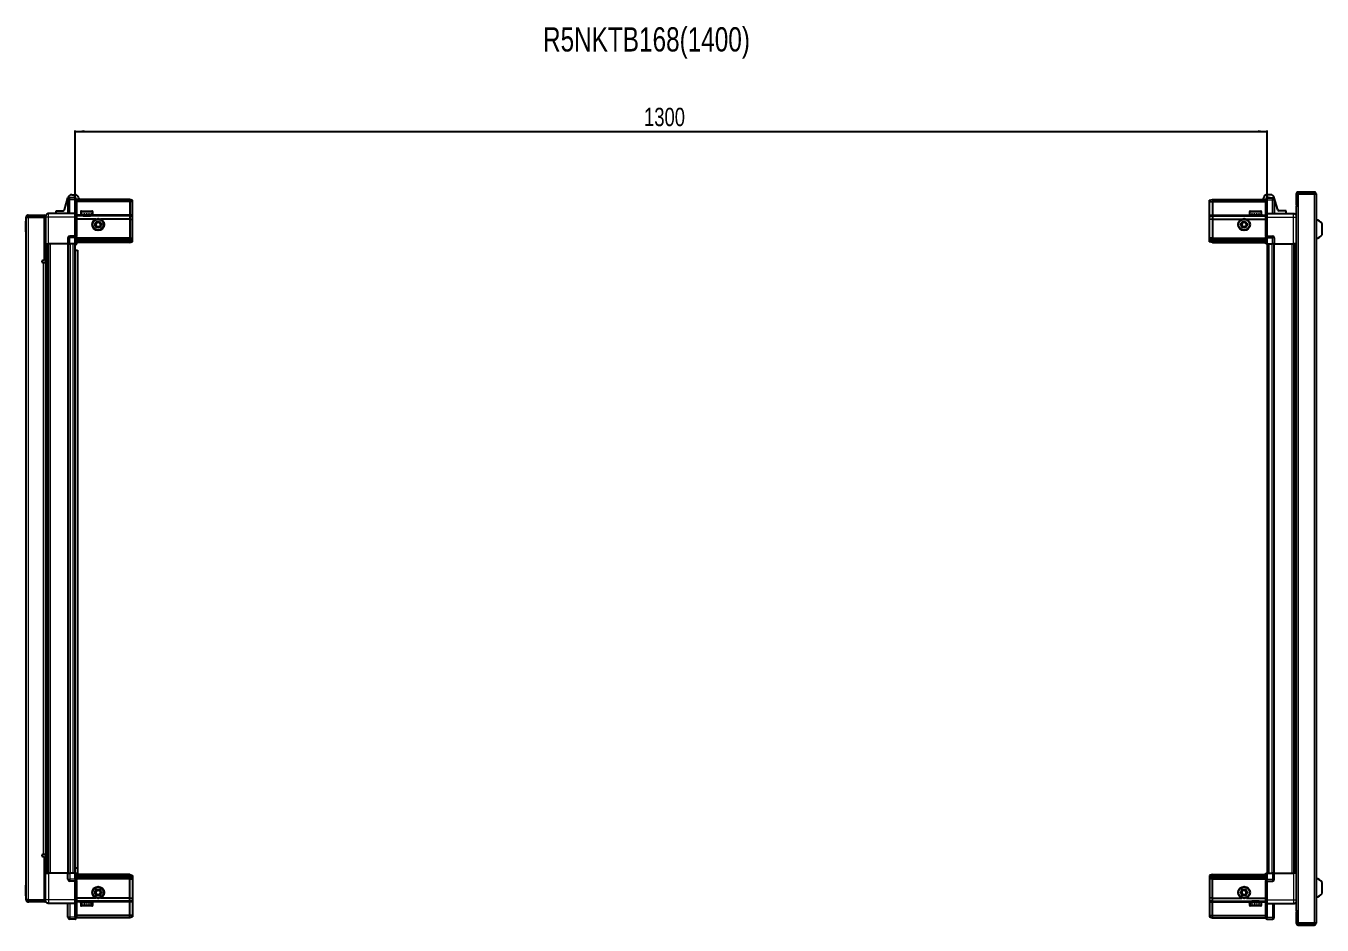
# Model space of a CAD drawing. Header units: millimetres. Extents: x 1132 to 6463, y -573 to 2028.
# Drawn here: x 3138 to 4552, y 1048 to 2028 of the extents above; entities that cross this region are included whole.
import ezdxf

# ---------------------------------------------------------------- set-up
doc = ezdxf.new("R2010")
doc.units = ezdxf.units.MM
doc.layers.add('FORMAT', color=7, linetype='Continuous')
doc.styles.add('SLDTEXTSTYLE0', font='TXT', dxfattribs={"width": 0.75})
doc.dimstyles.new('SLDDIMSTYLE0', dxfattribs={"dimtxt": 20, "dimasz": 10, "dimexe": 0, "dimexo": 0.0625, "dimgap": 5, "dimtad": 2, "dimdec": 1, "dimrnd": 1e-09, "dimzin": 12, "dimdsep": 46, "dimtxsty": 'SLDTEXTSTYLE0', "dimsah": 1, "dimcen": 0.09, "dimadec": 0, "dimazin": 3, "dimtfac": 1, "dimtofl": 0, "dimtmove": 0, "dimatfit": 3, "dimfxl": 0, "dimfrac": 2, "dimtolj": 1, "dimtzin": 12, "dimarcsym": 0})

# ---------------------------------------------------------------- blocks, each defined once
blk = doc.blocks.new('_D_5')
at = {"layer": 'FORMAT'}
for p, q in [((3192.1, 1790.1), (3192.1, 1913.6)), ((3192.1, 1912.6), (4492.1, 1912.6)), ((4492.1, 1790.1), (4492.1, 1913.6))]:
    blk.add_line(p, q, dxfattribs=at)
for points in [[(3192.1, 1912.6), (3202.1, 1911.1), (3202.1, 1914.1)], [(4492.1, 1912.6), (4482.1, 1914.1), (4482.1, 1911.1)]]:
    blk.add_solid(points, dxfattribs=at)
at = {"layer": 'FORMAT', "insert": (3812.6, 1938.4), "char_height": 20, "attachment_point": 1, "style": 'SLDTEXTSTYLE0'}
blk.add_mtext('1300', dxfattribs=at)

msp = doc.modelspace()

# ---------------------------------------------------------------- linework, layer by layer
at = {"color": 7, "linetype": 'Continuous', "lineweight": 25}
for p, q in [((3180.48, 1827.19), (3184.25, 1840.34)), ((3184.26, 1838.1), (3184.26, 1823.1)), ((3192.26, 1840.1), (3186.26, 1840.1)), ((3188.57, 1843.6), (3191.8, 1843.6)), ((3192.26, 1840.1), (3192.59, 1840.1)), ((3192.26, 1840.1), (3192.26, 1838.1)), ((3192.26, 1823.3), (3192.26, 1838.1)), ((3192.26, 1823.3), (3192.26, 1838.1)), ((3193.46, 1839.6), (3192.59, 1840.1)), ((3193.46, 1838.1), (3193.46, 1839.6)), ((3251.76, 1838.6), (3193.46, 1838.6)), ((3193.46, 1838.1), (3193.46, 1823.3)), ((3196.12, 1840.34), (3196.62, 1838.6)), ((3251.76, 1838.6), (3251.76, 1836.1)), ((3254.76, 1837.8), (3251.76, 1838.6)), ((3254.76, 1835.95), (3254.76, 1837.8)), ((4429.46, 1837.8), (4432.46, 1838.6)), ((4429.46, 1835.95), (4429.46, 1837.8)), ((4432.46, 1838.6), (4432.46, 1836.1)), ((4432.46, 1838.6), (4490.76, 1838.6)), ((4488.09, 1840.34), (4487.59, 1838.6)), ((4491.62, 1840.1), (4490.76, 1839.6)), ((4490.76, 1839.6), (4490.76, 1838.1)), ((4490.76, 1823.3), (4490.76, 1838.1)), ((4491.96, 1840.1), (4491.62, 1840.1)), ((4491.96, 1838.1), (4491.96, 1840.1)), ((4491.96, 1840.1), (4497.96, 1840.1)), ((4491.96, 1838.1), (4491.96, 1823.3)), ((4495.64, 1843.6), (4492.42, 1843.6)), ((4499.96, 1838.1), (4499.96, 1823.1)), ((4503.74, 1827.19), (4499.97, 1840.34)), ((4523.96, 1844.5), (4523.96, 1832.1)), ((4525.46, 1844.5), (4525.46, 1832.1)), ((4525.96, 1844.5), (4543.36, 1844.5)), ((4525.96, 1831.6), (4525.96, 1844.5)), ((4543.36, 1846.6), (4526.06, 1846.6)), ((4543.36, 1845.1), (4526.06, 1845.1)), ((4543.36, 1845.1), (4543.36, 1846.6)), ((4543.36, 1844.5), (4545.46, 1844.5)), ((4545.46, 1844.5), (4545.46, 1049.7)), ((3171.31, 1823.1), (3171.31, 1826.1)), ((3171.31, 1826.1), (3179.03, 1826.1)), ((3251.76, 1836.1), (3193.46, 1836.1)), ((3198.26, 1825), (3198.26, 1822.6)), ((3199.06, 1825.8), (3206.23, 1825.8)), ((3206.23, 1825.8), (3210.46, 1825.8)), ((3211.26, 1822.6), (3211.26, 1825)), ((3251.76, 1836.1), (3251.76, 1821.6)), ((3254.76, 1835.95), (3251.76, 1836.1)), ((3254.76, 1821.6), (3254.76, 1835.95)), ((4429.46, 1835.95), (4432.46, 1836.1)), ((4429.46, 1821.6), (4429.46, 1835.95)), ((4432.46, 1836.1), (4432.46, 1821.6)), ((4432.46, 1836.1), (4490.76, 1836.1)), ((4472.96, 1825), (4472.96, 1822.1)), ((4473.76, 1825.8), (4485.16, 1825.8)), ((4485.96, 1822.1), (4485.96, 1825)), ((4512.91, 1826.1), (4505.18, 1826.1)), ((4512.91, 1823.1), (4512.91, 1826.1)), ((4523.86, 1831.6), (4523.86, 1062.6)), ((4523.86, 1831.6), (4525.96, 1831.6)), ((4523.96, 1832.1), (4525.46, 1832.1)), ((3138.76, 1814.74), (3138.46, 1814.74)), ((3138.46, 1803.17), (3138.46, 1814.74)), ((3140.26, 1819.25), (3138.76, 1819.25)), ((3138.76, 1818.75), (3138.76, 1819.25)), ((3138.76, 1075.45), (3138.76, 1818.75)), ((3140.86, 1819.85), (3140.86, 1821.35)), ((3140.86, 1821.35), (3141.76, 1821.35)), ((3140.86, 1819.85), (3141.76, 1819.85)), ((3140.86, 1819.35), (3158.26, 1819.35)), ((3141.76, 1819.85), (3141.76, 1821.35)), ((3141.76, 1821.35), (3158.26, 1821.35)), ((3141.76, 1819.85), (3158.26, 1819.85)), ((3158.26, 1819.85), (3158.26, 1821.35)), ((3159.76, 1819.35), (3158.26, 1819.35)), ((3158.26, 1819.35), (3158.26, 1771.85)), ((3159.76, 1819.1), (3159.76, 1790.1)), ((3192.26, 1823.1), (3163.26, 1823.1)), ((3192.26, 1823.1), (3192.26, 1823.3)), ((3192.26, 1823.1), (3193.46, 1823.1)), ((3192.26, 1819.1), (3192.26, 1823.1)), ((3192.26, 1798.8), (3192.26, 1819.1)), ((3193.46, 1823.3), (3193.46, 1823.1)), ((3193.46, 1823.1), (3193.46, 1819.1)), ((3251.76, 1820.6), (3193.46, 1820.6)), ((3193.46, 1819.1), (3193.46, 1798.8)), ((3214.76, 1817.1), (3193.46, 1817.1)), ((3198.26, 1822.6), (3198.26, 1822.1)), ((3198.26, 1822.1), (3198.39, 1822.1)), ((3198.58, 1822.6), (3198.39, 1822.6)), ((3198.39, 1822.6), (3198.39, 1822.1)), ((3198.39, 1822.1), (3198.58, 1822.1)), ((3198.58, 1822.6), (3198.58, 1822.1)), ((3198.58, 1822.1), (3199.11, 1822.1)), ((3199.51, 1822.6), (3199.11, 1822.6)), ((3199.11, 1822.6), (3199.11, 1822.1)), ((3199.11, 1822.1), (3199.51, 1822.1)), ((3199.51, 1822.6), (3199.51, 1822.1)), ((3199.51, 1822.1), (3200.38, 1822.1)), ((3200.36, 1822.1), (3200.36, 1822)), ((3200.36, 1822), (3209.16, 1822)), ((3200.95, 1822.6), (3200.38, 1822.6)), ((3200.38, 1822.6), (3200.38, 1822.1)), ((3200.38, 1822.1), (3200.95, 1822.1)), ((3200.76, 1821.6), (3201.45, 1821.12)), ((3200.76, 1821.6), (3205.79, 1821.6)), ((3201.45, 1821.12), (3200.76, 1820.64)), ((3200.76, 1820.64), (3200.76, 1820.6)), ((3200.76, 1820.64), (3205.79, 1820.64)), ((3200.95, 1822.6), (3200.95, 1822.1)), ((3200.95, 1822.1), (3202.08, 1822.1)), ((3201.45, 1821.12), (3205.61, 1821.12)), ((3202.77, 1822.6), (3202.08, 1822.6)), ((3202.08, 1822.6), (3202.08, 1822.1)), ((3202.08, 1822.1), (3202.77, 1822.1)), ((3202.77, 1822.6), (3202.77, 1822.1)), ((3202.77, 1822.1), (3204.04, 1822.1)), ((3204.78, 1822.6), (3204.04, 1822.6)), ((3204.04, 1822.6), (3204.04, 1822.1)), ((3204.04, 1822.1), (3204.27, 1822.1)), ((3204.27, 1822.6), (3204.27, 1822.1)), ((3204.77, 1822.6), (3204.77, 1822.1)), ((3204.77, 1822.1), (3204.78, 1822.1)), ((3204.78, 1822.6), (3204.78, 1822.1)), ((3204.78, 1822.1), (3206.07, 1822.1)), ((3205.61, 1821.12), (3208.07, 1821.12)), ((3205.79, 1821.6), (3208.76, 1821.6)), ((3205.79, 1820.64), (3208.76, 1820.64)), ((3206.79, 1822.6), (3206.07, 1822.6)), ((3206.07, 1822.6), (3206.07, 1822.1)), ((3206.13, 1822.6), (3206.13, 1822.1)), ((3206.13, 1822.1), (3206.79, 1822.1)), ((3206.79, 1822.6), (3206.79, 1822.1)), ((3206.79, 1822.1), (3207.97, 1822.1)), ((3208.59, 1822.6), (3207.97, 1822.6)), ((3207.97, 1822.6), (3207.97, 1822.1)), ((3207.97, 1822.1), (3208.59, 1822.1)), ((3208.07, 1821.12), (3208.76, 1821.6)), ((3208.76, 1820.64), (3208.07, 1821.12)), ((3208.59, 1822.6), (3208.59, 1822.1)), ((3208.59, 1822.1), (3209.56, 1822.1)), ((3208.76, 1820.6), (3208.76, 1820.64)), ((3209.16, 1822), (3209.16, 1822.1)), ((3210.03, 1822.6), (3209.56, 1822.6)), ((3209.56, 1822.6), (3209.56, 1822.1)), ((3209.56, 1822.1), (3210.03, 1822.1)), ((3210.03, 1822.6), (3210.03, 1822.1)), ((3210.03, 1822.1), (3210.68, 1822.1)), ((3210.95, 1822.6), (3210.68, 1822.6)), ((3210.68, 1822.6), (3210.68, 1822.1)), ((3210.68, 1822.1), (3210.95, 1822.1)), ((3210.95, 1822.6), (3210.95, 1822.1)), ((3210.95, 1822.1), (3211.22, 1822.1)), ((3211.26, 1822.6), (3211.22, 1822.6)), ((3211.22, 1822.6), (3211.22, 1822.1)), ((3211.22, 1822.1), (3211.26, 1822.1)), ((3211.26, 1822.6), (3211.26, 1822.1)), ((3251.76, 1817.1), (3219.76, 1817.1)), ((3251.76, 1821.6), (3251.76, 1820.6)), ((3251.76, 1820.6), (3251.76, 1817.1)), ((3254.76, 1819.8), (3251.76, 1820.6)), ((3251.76, 1817.1), (3251.76, 1796.6)), ((3251.76, 1817.1), (3254.76, 1816.77)), ((3254.76, 1819.8), (3254.76, 1821.6)), ((3254.76, 1816.77), (3254.76, 1819.8)), ((3254.76, 1796.6), (3254.76, 1816.77)), ((4429.46, 1819.8), (4429.46, 1821.6)), ((4429.46, 1819.8), (4432.46, 1820.6)), ((4429.46, 1816.77), (4429.46, 1819.8)), ((4432.46, 1817.1), (4429.46, 1816.77)), ((4429.46, 1796.6), (4429.46, 1816.77)), ((4432.46, 1821.6), (4432.46, 1820.6)), ((4432.46, 1820.6), (4432.46, 1817.1)), ((4432.46, 1820.6), (4490.76, 1820.6)), ((4432.46, 1817.1), (4432.46, 1796.6)), ((4432.46, 1817.1), (4464.46, 1817.1)), ((4469.46, 1817.1), (4490.76, 1817.1)), ((4472.96, 1822.1), (4472.99, 1822.1)), ((4473.11, 1822.6), (4472.99, 1822.6)), ((4472.99, 1822.6), (4472.99, 1822.1)), ((4472.99, 1822.1), (4473.11, 1822.1)), ((4473.11, 1822.6), (4473.11, 1822.1)), ((4473.11, 1822.1), (4473.52, 1822.1)), ((4473.86, 1822.6), (4473.52, 1822.6)), ((4473.52, 1822.6), (4473.52, 1822.1)), ((4473.52, 1822.1), (4473.86, 1822.1)), ((4473.86, 1822.6), (4473.86, 1822.1)), ((4473.86, 1822.1), (4474.64, 1822.1)), ((4475.16, 1822.6), (4474.64, 1822.6)), ((4474.64, 1822.6), (4474.64, 1822.1)), ((4474.64, 1822.1), (4475.16, 1822.1)), ((4475.06, 1822.1), (4475.06, 1822)), ((4475.06, 1822), (4483.86, 1822)), ((4475.16, 1822.6), (4475.16, 1822.1)), ((4475.16, 1822.1), (4476.22, 1822.1)), ((4475.46, 1821.6), (4476.15, 1821.12)), ((4475.46, 1821.6), (4483.46, 1821.6)), ((4476.15, 1821.12), (4475.46, 1820.64)), ((4475.46, 1820.64), (4475.46, 1820.6)), ((4475.46, 1820.64), (4483.46, 1820.64)), ((4476.15, 1821.12), (4482.77, 1821.12)), ((4476.88, 1822.6), (4476.22, 1822.6)), ((4476.22, 1822.6), (4476.22, 1822.1)), ((4476.22, 1822.1), (4476.88, 1822.1)), ((4476.88, 1822.6), (4476.88, 1822.1)), ((4476.88, 1822.1), (4478.12, 1822.1)), ((4478.85, 1822.6), (4478.12, 1822.6)), ((4478.12, 1822.6), (4478.12, 1822.1)), ((4478.12, 1822.1), (4478.55, 1822.1)), ((4478.55, 1822.6), (4478.55, 1822.1)), ((4478.85, 1822.6), (4478.85, 1822.1)), ((4478.85, 1822.1), (4480.15, 1822.1)), ((4480.88, 1822.6), (4480.15, 1822.6)), ((4480.15, 1822.6), (4480.15, 1822.1)), ((4480.42, 1822.6), (4480.42, 1822.1)), ((4480.42, 1822.1), (4480.88, 1822.1)), ((4480.88, 1822.6), (4480.88, 1822.1)), ((4480.88, 1822.1), (4482.11, 1822.1)), ((4482.77, 1822.6), (4482.11, 1822.6)), ((4482.11, 1822.6), (4482.11, 1822.1)), ((4482.11, 1822.1), (4482.77, 1822.1)), ((4482.77, 1822.6), (4482.77, 1822.1)), ((4482.77, 1822.1), (4483.82, 1822.1)), ((4482.77, 1821.12), (4483.46, 1821.6)), ((4483.46, 1820.64), (4482.77, 1821.12)), ((4483.46, 1820.6), (4483.46, 1820.64)), ((4484.34, 1822.6), (4483.82, 1822.6)), ((4483.82, 1822.6), (4483.82, 1822.1)), ((4483.82, 1822.1), (4484.34, 1822.1)), ((4483.86, 1822), (4483.86, 1822.1)), ((4484.34, 1822.6), (4484.34, 1822.1)), ((4484.34, 1822.1), (4485.09, 1822.1)), ((4485.42, 1822.6), (4485.09, 1822.6)), ((4485.09, 1822.6), (4485.09, 1822.1)), ((4485.09, 1822.1), (4485.42, 1822.1)), ((4485.42, 1822.6), (4485.42, 1822.1)), ((4485.42, 1822.1), (4485.82, 1822.1)), ((4485.93, 1822.6), (4485.82, 1822.6)), ((4485.82, 1822.6), (4485.82, 1822.1)), ((4485.82, 1822.1), (4485.93, 1822.1)), ((4485.93, 1822.6), (4485.93, 1822.1)), ((4485.93, 1822.1), (4485.96, 1822.1)), ((4490.76, 1823.1), (4490.76, 1823.3)), ((4491.96, 1823.1), (4490.76, 1823.1)), ((4490.76, 1819.1), (4490.76, 1823.1)), ((4490.76, 1798.8), (4490.76, 1819.1)), ((4491.96, 1823.3), (4491.96, 1823.1)), ((4491.96, 1823.1), (4491.96, 1819.1)), ((4491.96, 1823.1), (4520.96, 1823.1)), ((4491.96, 1819.1), (4491.96, 1798.8)), ((4552.06, 1800.1), (4552.06, 1812.1)), ((3138.46, 1803.17), (3138.76, 1803.17)), ((3184.26, 1796.6), (3184.26, 1790.1)), ((3192.26, 1798.6), (3186.26, 1798.6)), ((3192.26, 1798.6), (3192.26, 1798.8)), ((3192.26, 1798.6), (3192.26, 1796.6)), ((3192.26, 1798.6), (3193.46, 1798.6)), ((3192.26, 1790.1), (3192.26, 1796.6)), ((3192.26, 1790.1), (3192.26, 1796.6)), ((3192.59, 1790.1), (3192.59, 1796.6)), ((3193.46, 1798.8), (3193.46, 1798.6)), ((3193.46, 1797.93), (3193.46, 1798.6)), ((3193.46, 1797.93), (3193.46, 1790.1)), ((3251.76, 1795.6), (3193.46, 1795.6)), ((3251.76, 1796.6), (3251.76, 1795.6)), ((3251.76, 1795.6), (3251.76, 1794.6)), ((3251.76, 1795.6), (3254.76, 1794.8)), ((3254.76, 1794.8), (3254.76, 1796.6)), ((4429.46, 1794.8), (4429.46, 1796.6)), ((4432.46, 1795.6), (4429.46, 1794.8)), ((4432.46, 1796.6), (4432.46, 1795.6)), ((4432.46, 1795.6), (4432.46, 1794.6)), ((4432.46, 1795.6), (4490.76, 1795.6)), ((4490.76, 1798.6), (4490.76, 1798.8)), ((4491.96, 1798.6), (4490.76, 1798.6)), ((4490.76, 1798.6), (4490.76, 1797.93)), ((4490.76, 1790.1), (4490.76, 1797.93)), ((4491.62, 1796.6), (4491.62, 1790.1)), ((4491.96, 1798.8), (4491.96, 1798.6)), ((4491.96, 1796.6), (4491.96, 1798.6)), ((4491.96, 1796.6), (4491.96, 1798.6)), ((4491.96, 1798.6), (4497.96, 1798.6)), ((4491.96, 1796.6), (4491.96, 1790.1)), ((4499.96, 1796.6), (4499.96, 1790.1)), ((3158.26, 1792.85), (3159.76, 1792.85)), ((3159.76, 1790.1), (3158.26, 1790.1)), ((3160.41, 1104.1), (3160.41, 1790.1)), ((3162.2, 1790.1), (3162.2, 1104.1)), ((3162.23, 1790.1), (3162.23, 1104.1)), ((3184.26, 1790.1), (3163.26, 1790.1)), ((3184.26, 1790.1), (3186.26, 1790.1)), ((3184.91, 1104.1), (3184.91, 1790.1)), ((3192.26, 1790.1), (3186.26, 1790.1)), ((3192.11, 1104.1), (3192.11, 1790.1)), ((3192.11, 1783.1), (3194.61, 1783.1)), ((3192.26, 1790.1), (3192.59, 1790.1)), ((3192.26, 1790.1), (3192.26, 1790.1)), ((3193.46, 1790.1), (3192.59, 1790.1)), ((3192.59, 1790.1), (3192.59, 1790.1)), ((3251.76, 1794.6), (3193.46, 1794.6)), ((3251.76, 1793.1), (3193.46, 1793.1)), ((3251.76, 1791.6), (3193.46, 1791.6)), ((3194.61, 1783.1), (3194.61, 1109.6)), ((3251.76, 1794.6), (3251.76, 1793.1)), ((3251.76, 1794.6), (3254.76, 1794.06)), ((3251.76, 1793.1), (3254.76, 1793.56)), ((3251.76, 1793.1), (3251.76, 1791.6)), ((3251.76, 1791.6), (3254.76, 1792.41)), ((3254.76, 1794.06), (3254.76, 1794.8)), ((3254.76, 1793.56), (3254.76, 1794.06)), ((3254.76, 1792.41), (3254.76, 1793.56)), ((4429.46, 1794.06), (4429.46, 1794.8)), ((4432.46, 1794.6), (4429.46, 1794.06)), ((4429.46, 1793.56), (4429.46, 1794.06)), ((4429.46, 1792.41), (4429.46, 1793.56)), ((4432.46, 1793.1), (4429.46, 1793.56)), ((4432.46, 1791.6), (4429.46, 1792.41)), ((4432.46, 1794.6), (4490.76, 1794.6)), ((4432.46, 1794.6), (4432.46, 1793.1)), ((4432.46, 1793.1), (4490.76, 1793.1)), ((4432.46, 1793.1), (4432.46, 1791.6)), ((4432.46, 1791.6), (4490.76, 1791.6)), ((4491.62, 1790.1), (4490.76, 1790.1)), ((4491.96, 1790.1), (4491.62, 1790.1)), ((4491.96, 1790.1), (4497.96, 1790.1)), ((4492.11, 1790.1), (4492.11, 1104.1)), ((4499.96, 1790.1), (4497.96, 1790.1)), ((4499.31, 1790.1), (4499.31, 1104.1)), ((4499.96, 1790.1), (4520.96, 1790.1)), ((4521.98, 1104.1), (4521.98, 1790.1)), ((4522.02, 1104.1), (4522.02, 1790.1)), ((4523.81, 1790.1), (4523.81, 1104.1)), ((3158.26, 1771.85), (3156.91, 1771.85)), ((3156.91, 1769.85), (3157.66, 1769.85)), ((3157.66, 1769.85), (3159.76, 1769.85)), ((3159.76, 1769.85), (3159.76, 1124.35)), ((3157.66, 1124.35), (3156.91, 1124.35)), ((3156.91, 1122.35), (3158.26, 1122.35)), ((3159.76, 1124.35), (3157.66, 1124.35)), ((3158.26, 1122.35), (3158.26, 1074.85)), ((3159.76, 1104.1), (3158.26, 1104.1)), ((3159.76, 1075.1), (3159.76, 1104.1)), ((3184.26, 1104.1), (3163.26, 1104.1)), ((3184.26, 1097.6), (3184.26, 1104.1)), ((3184.26, 1104.1), (3186.26, 1104.1)), ((3192.26, 1104.1), (3186.26, 1104.1)), ((3194.61, 1109.6), (3192.11, 1109.6)), ((3192.26, 1097.6), (3192.26, 1104.1)), ((3192.26, 1104.1), (3192.59, 1104.1)), ((3192.59, 1097.6), (3192.59, 1104.1)), ((3192.59, 1104.1), (3193.46, 1104.1)), ((3193.46, 1104.1), (3193.46, 1096.28)), ((3194.61, 1109.6), (3194.61, 1102.6)), ((4490.76, 1096.28), (4490.76, 1104.1)), ((4490.76, 1104.1), (4491.62, 1104.1)), ((4491.62, 1104.1), (4491.62, 1104.1)), ((4491.62, 1104.1), (4491.62, 1097.6)), ((4491.96, 1104.1), (4491.62, 1104.1)), ((4491.96, 1104.1), (4491.96, 1097.6)), ((4491.96, 1104.1), (4491.96, 1104.1)), ((4491.96, 1104.1), (4491.96, 1097.6)), ((4491.96, 1104.1), (4497.96, 1104.1)), ((4499.96, 1104.1), (4497.96, 1104.1)), ((4499.96, 1097.6), (4499.96, 1104.1)), ((4499.96, 1104.1), (4520.96, 1104.1)), ((3138.76, 1091.04), (3138.46, 1091.04)), ((3138.46, 1081.36), (3138.46, 1091.04)), ((3159.76, 1101.35), (3158.26, 1101.35)), ((3192.26, 1095.6), (3186.26, 1095.6)), ((3192.26, 1097.6), (3192.26, 1095.6)), ((3192.26, 1097.6), (3192.26, 1095.6)), ((3192.26, 1095.6), (3193.46, 1095.6)), ((3192.26, 1095.4), (3192.26, 1095.6)), ((3192.26, 1075.1), (3192.26, 1095.4)), ((3251.76, 1102.6), (3193.46, 1102.6)), ((3251.76, 1101.1), (3193.46, 1101.1)), ((3251.76, 1099.6), (3193.46, 1099.6)), ((3251.76, 1098.6), (3193.46, 1098.6)), ((3193.46, 1095.6), (3193.46, 1096.28)), ((3193.46, 1095.6), (3193.46, 1095.4)), ((3193.46, 1095.4), (3193.46, 1075.1)), ((3251.76, 1101.1), (3251.76, 1102.6)), ((3251.76, 1102.6), (3254.76, 1101.8)), ((3251.76, 1099.6), (3251.76, 1101.1)), ((3251.76, 1101.1), (3254.76, 1100.65)), ((3251.76, 1099.6), (3254.76, 1100.15)), ((3251.76, 1098.6), (3251.76, 1099.6)), ((3251.76, 1098.6), (3254.76, 1099.41)), ((3251.76, 1097.6), (3251.76, 1098.6)), ((3251.76, 1077.1), (3251.76, 1097.6)), ((3254.76, 1101.8), (3254.76, 1100.65)), ((3254.76, 1100.65), (3254.76, 1100.15)), ((3254.76, 1100.15), (3254.76, 1099.41)), ((3254.76, 1099.41), (3254.76, 1097.6)), ((3254.76, 1097.6), (3254.76, 1077.44)), ((4432.46, 1102.6), (4429.46, 1101.8)), ((4429.46, 1101.8), (4429.46, 1100.65)), ((4432.46, 1101.1), (4429.46, 1100.65)), ((4429.46, 1100.65), (4429.46, 1100.15)), ((4432.46, 1099.6), (4429.46, 1100.15)), ((4429.46, 1100.15), (4429.46, 1099.41)), ((4432.46, 1098.6), (4429.46, 1099.41)), ((4429.46, 1099.41), (4429.46, 1097.6)), ((4429.46, 1097.6), (4429.46, 1077.44)), ((4432.46, 1101.1), (4432.46, 1102.6)), ((4432.46, 1102.6), (4490.76, 1102.6)), ((4432.46, 1101.1), (4490.76, 1101.1)), ((4432.46, 1099.6), (4432.46, 1101.1)), ((4432.46, 1099.6), (4490.76, 1099.6)), ((4432.46, 1098.6), (4432.46, 1099.6)), ((4432.46, 1098.6), (4490.76, 1098.6)), ((4432.46, 1097.6), (4432.46, 1098.6)), ((4432.46, 1077.1), (4432.46, 1097.6)), ((4490.76, 1096.28), (4490.76, 1095.6)), ((4491.96, 1095.6), (4490.76, 1095.6)), ((4490.76, 1095.4), (4490.76, 1095.6)), ((4490.76, 1075.1), (4490.76, 1095.4)), ((4491.96, 1095.6), (4491.96, 1097.6)), ((4491.96, 1095.6), (4491.96, 1095.4)), ((4491.96, 1095.6), (4497.96, 1095.6)), ((4491.96, 1095.4), (4491.96, 1075.1)), ((4552.06, 1082.1), (4552.06, 1094.1)), ((3138.46, 1079.47), (3138.46, 1081.36)), ((3138.46, 1079.47), (3138.76, 1079.47)), ((3138.76, 1074.95), (3138.76, 1075.45)), ((3140.26, 1074.95), (3138.76, 1074.95)), ((3158.26, 1074.85), (3140.86, 1074.85)), ((3140.86, 1074.35), (3140.86, 1072.85)), ((3140.86, 1074.35), (3141.76, 1074.35)), ((3158.26, 1074.35), (3141.76, 1074.35)), ((3141.76, 1074.35), (3141.76, 1072.85)), ((3158.26, 1074.85), (3159.76, 1074.85)), ((3158.26, 1074.35), (3158.26, 1072.85)), ((3192.26, 1071.1), (3192.26, 1075.1)), ((3214.76, 1077.1), (3193.46, 1077.1)), ((3193.46, 1075.1), (3193.46, 1071.1)), ((3251.76, 1077.1), (3219.76, 1077.1)), ((3251.76, 1077.1), (3254.76, 1077.44)), ((3251.76, 1073.6), (3251.76, 1077.1)), ((3254.76, 1074.41), (3251.76, 1073.6)), ((3254.76, 1077.44), (3254.76, 1074.41)), ((3254.76, 1074.41), (3254.76, 1072.6)), ((4432.46, 1077.1), (4429.46, 1077.44)), ((4429.46, 1077.44), (4429.46, 1074.41)), ((4429.46, 1074.41), (4432.46, 1073.6)), ((4429.46, 1074.41), (4429.46, 1072.6)), ((4432.46, 1077.1), (4464.46, 1077.1)), ((4432.46, 1073.6), (4432.46, 1077.1)), ((4469.46, 1077.1), (4490.76, 1077.1)), ((4490.76, 1071.1), (4490.76, 1075.1)), ((4491.96, 1075.1), (4491.96, 1071.1)), ((3140.86, 1072.85), (3141.76, 1072.85)), ((3158.26, 1072.85), (3141.76, 1072.85)), ((3192.26, 1071.1), (3163.26, 1071.1)), ((3184.26, 1056.1), (3184.26, 1071.1)), ((3192.26, 1071.1), (3193.46, 1071.1)), ((3192.26, 1070.9), (3192.26, 1071.1)), ((3192.26, 1056.1), (3192.26, 1070.9)), ((3251.76, 1073.6), (3193.46, 1073.6)), ((3193.46, 1071.1), (3193.46, 1070.9)), ((3193.46, 1070.9), (3193.46, 1056.1)), ((3198.26, 1072.1), (3198.26, 1069.2)), ((3198.35, 1072.1), (3198.26, 1072.1)), ((3198.35, 1071.6), (3198.35, 1072.1)), ((3198.52, 1072.1), (3198.35, 1072.1)), ((3198.35, 1071.6), (3198.52, 1071.6)), ((3198.52, 1071.6), (3198.52, 1072.1)), ((3199.01, 1072.1), (3198.52, 1072.1)), ((3199.01, 1071.6), (3199.01, 1072.1)), ((3199.39, 1072.1), (3199.01, 1072.1)), ((3199.01, 1071.6), (3199.39, 1071.6)), ((3199.21, 1068.4), (3199.06, 1068.4)), ((3210.46, 1068.4), (3199.21, 1068.4)), ((3199.39, 1071.6), (3199.39, 1072.1)), ((3200.23, 1072.1), (3199.39, 1072.1)), ((3200.23, 1071.6), (3200.23, 1072.1)), ((3200.79, 1072.1), (3200.23, 1072.1)), ((3200.23, 1071.6), (3200.79, 1071.6)), ((3200.36, 1072.2), (3200.36, 1072.1)), ((3205.76, 1072.2), (3200.36, 1072.2)), ((3200.76, 1073.6), (3200.76, 1073.57)), ((3200.76, 1073.57), (3201.45, 1073.09)), ((3200.86, 1073.57), (3200.76, 1073.57)), ((3201.45, 1073.09), (3200.76, 1072.6)), ((3200.86, 1072.6), (3200.76, 1072.6)), ((3200.79, 1071.6), (3200.79, 1072.1)), ((3201.89, 1072.1), (3200.79, 1072.1)), ((3208.76, 1073.57), (3200.86, 1073.57)), ((3208.76, 1072.6), (3200.86, 1072.6)), ((3201.53, 1073.09), (3201.45, 1073.09)), ((3208.07, 1073.09), (3201.53, 1073.09)), ((3201.89, 1071.6), (3201.89, 1072.1)), ((3202.57, 1072.1), (3201.89, 1072.1)), ((3201.89, 1071.6), (3202.57, 1071.6)), ((3202.57, 1071.6), (3202.57, 1072.1)), ((3203.84, 1072.1), (3202.57, 1072.1)), ((3203.84, 1071.6), (3203.84, 1072.1)), ((3204.13, 1072.1), (3203.84, 1072.1)), ((3203.84, 1071.6), (3204.57, 1071.6)), ((3204.13, 1071.6), (3204.13, 1072.1)), ((3204.57, 1071.6), (3204.57, 1072.1)), ((3205.87, 1072.1), (3204.57, 1072.1)), ((3209.16, 1072.2), (3205.76, 1072.2)), ((3205.87, 1071.6), (3205.87, 1072.1)), ((3205.87, 1071.6), (3206.59, 1071.6)), ((3206, 1071.6), (3206, 1072.1)), ((3206.59, 1072.1), (3206, 1072.1)), ((3206.59, 1071.6), (3206.59, 1072.1)), ((3207.79, 1072.1), (3206.59, 1072.1)), ((3207.79, 1071.6), (3207.79, 1072.1)), ((3208.43, 1072.1), (3207.79, 1072.1)), ((3207.79, 1071.6), (3208.43, 1071.6)), ((3208.07, 1073.09), (3208.76, 1073.57)), ((3208.76, 1072.6), (3208.07, 1073.09)), ((3208.43, 1071.6), (3208.43, 1072.1)), ((3209.42, 1072.1), (3208.43, 1072.1)), ((3208.76, 1073.57), (3208.76, 1073.6)), ((3209.16, 1072.1), (3209.16, 1072.2)), ((3209.42, 1071.6), (3209.42, 1072.1)), ((3209.9, 1072.1), (3209.42, 1072.1)), ((3209.42, 1071.6), (3209.9, 1071.6)), ((3209.9, 1071.6), (3209.9, 1072.1)), ((3210.59, 1072.1), (3209.9, 1072.1)), ((3210.59, 1071.6), (3210.59, 1072.1)), ((3210.88, 1072.1), (3210.59, 1072.1)), ((3210.59, 1071.6), (3210.88, 1071.6)), ((3210.88, 1071.6), (3210.88, 1072.1)), ((3211.19, 1072.1), (3210.88, 1072.1)), ((3211.19, 1071.6), (3211.19, 1072.1)), ((3211.25, 1072.1), (3211.19, 1072.1)), ((3211.19, 1071.6), (3211.25, 1071.6)), ((3211.25, 1071.6), (3211.25, 1072.1)), ((3211.26, 1072.1), (3211.25, 1072.1)), ((3211.26, 1069.2), (3211.26, 1072.1)), ((3251.76, 1072.6), (3251.76, 1073.6)), ((3251.76, 1058.1), (3251.76, 1072.6)), ((3254.76, 1072.6), (3254.76, 1058.26)), ((4429.46, 1072.6), (4429.46, 1058.26)), ((4432.46, 1073.6), (4490.76, 1073.6)), ((4432.46, 1072.6), (4432.46, 1073.6)), ((4432.46, 1058.1), (4432.46, 1072.6)), ((4472.96, 1072.1), (4472.96, 1069.2)), ((4472.98, 1072.1), (4472.96, 1072.1)), ((4472.98, 1071.6), (4472.98, 1072.1)), ((4473.07, 1072.1), (4472.98, 1072.1)), ((4472.98, 1071.6), (4473.07, 1071.6)), ((4473.07, 1071.6), (4473.07, 1072.1)), ((4473.45, 1072.1), (4473.07, 1072.1)), ((4473.45, 1071.6), (4473.45, 1072.1)), ((4473.76, 1072.1), (4473.45, 1072.1)), ((4473.45, 1071.6), (4473.76, 1071.6)), ((4473.76, 1071.6), (4473.76, 1072.1)), ((4474.5, 1072.1), (4473.76, 1072.1)), ((4485.16, 1068.4), (4473.76, 1068.4)), ((4474.5, 1071.6), (4474.5, 1072.1)), ((4475.01, 1072.1), (4474.5, 1072.1)), ((4474.5, 1071.6), (4475.01, 1071.6)), ((4475.01, 1071.6), (4475.01, 1072.1)), ((4476.05, 1072.1), (4475.01, 1072.1)), ((4475.06, 1072.2), (4475.06, 1072.1)), ((4483.86, 1072.2), (4475.06, 1072.2)), ((4475.46, 1073.6), (4475.46, 1073.57)), ((4475.46, 1073.57), (4476.15, 1073.09)), ((4483.46, 1073.57), (4475.46, 1073.57)), ((4476.15, 1073.09), (4475.46, 1072.6)), ((4483.46, 1072.6), (4475.46, 1072.6)), ((4476.05, 1071.6), (4476.05, 1072.1)), ((4476.7, 1072.1), (4476.05, 1072.1)), ((4476.05, 1071.6), (4476.7, 1071.6)), ((4482.77, 1073.09), (4476.15, 1073.09)), ((4476.7, 1071.6), (4476.7, 1072.1)), ((4477.92, 1072.1), (4476.7, 1072.1)), ((4477.92, 1071.6), (4477.92, 1072.1)), ((4478.42, 1072.1), (4477.92, 1072.1)), ((4477.92, 1071.6), (4478.65, 1071.6)), ((4478.42, 1071.6), (4478.42, 1072.1)), ((4478.65, 1071.6), (4478.65, 1072.1)), ((4479.95, 1072.1), (4478.65, 1072.1)), ((4479.95, 1071.6), (4479.95, 1072.1)), ((4479.95, 1071.6), (4480.68, 1071.6)), ((4480.29, 1071.6), (4480.29, 1072.1)), ((4480.68, 1072.1), (4480.29, 1072.1)), ((4480.68, 1071.6), (4480.68, 1072.1)), ((4481.93, 1072.1), (4480.68, 1072.1)), ((4481.93, 1071.6), (4481.93, 1072.1)), ((4482.59, 1072.1), (4481.93, 1072.1)), ((4481.93, 1071.6), (4482.59, 1071.6)), ((4482.59, 1071.6), (4482.59, 1072.1)), ((4483.67, 1072.1), (4482.59, 1072.1)), ((4482.77, 1073.09), (4483.46, 1073.57)), ((4483.46, 1072.6), (4482.77, 1073.09)), ((4483.46, 1073.57), (4483.46, 1073.6)), ((4483.67, 1071.6), (4483.67, 1072.1)), ((4484.2, 1072.1), (4483.67, 1072.1)), ((4483.67, 1071.6), (4484.2, 1071.6)), ((4483.86, 1072.1), (4483.86, 1072.2)), ((4484.2, 1071.6), (4484.2, 1072.1)), ((4484.99, 1072.1), (4484.2, 1072.1)), ((4484.99, 1071.6), (4484.99, 1072.1)), ((4485.34, 1072.1), (4484.99, 1072.1)), ((4484.99, 1071.6), (4485.34, 1071.6)), ((4485.34, 1071.6), (4485.34, 1072.1)), ((4485.77, 1072.1), (4485.34, 1072.1)), ((4485.77, 1071.6), (4485.77, 1072.1)), ((4485.91, 1072.1), (4485.77, 1072.1)), ((4485.77, 1071.6), (4485.91, 1071.6)), ((4485.91, 1071.6), (4485.91, 1072.1)), ((4485.96, 1072.1), (4485.91, 1072.1)), ((4485.96, 1069.2), (4485.96, 1072.1)), ((4491.96, 1071.1), (4490.76, 1071.1)), ((4490.76, 1070.9), (4490.76, 1071.1)), ((4490.76, 1056.1), (4490.76, 1070.9)), ((4491.96, 1071.1), (4491.96, 1070.9)), ((4491.96, 1071.1), (4520.96, 1071.1)), ((4491.96, 1070.9), (4491.96, 1056.1)), ((4491.96, 1070.9), (4491.96, 1056.1)), ((4499.96, 1056.1), (4499.96, 1071.1)), ((4525.96, 1062.6), (4523.86, 1062.6)), ((4523.96, 1062.1), (4525.46, 1062.1)), ((4523.96, 1062.1), (4523.96, 1049.7)), ((4525.46, 1062.1), (4525.46, 1049.7)), ((4525.96, 1049.7), (4525.96, 1062.6)), ((3192.26, 1054.1), (3186.26, 1054.1)), ((3192.26, 1056.1), (3192.26, 1054.1)), ((3192.26, 1054.1), (3192.59, 1054.1)), ((3192.26, 1054.1), (3192.26, 1054.1)), ((3192.26, 1054.1), (3192.59, 1054.1)), ((3192.59, 1054.1), (3193.46, 1054.6)), ((3192.59, 1054.1), (3193.46, 1054.6)), ((3251.76, 1058.1), (3193.46, 1058.1)), ((3193.46, 1054.6), (3193.46, 1056.1)), ((3251.76, 1055.6), (3193.46, 1055.6)), ((3254.76, 1058.26), (3251.76, 1058.1)), ((3251.76, 1055.6), (3251.76, 1058.1)), ((3254.76, 1056.41), (3251.76, 1055.6)), ((3254.76, 1058.26), (3254.76, 1056.41)), ((4429.46, 1058.26), (4432.46, 1058.1)), ((4429.46, 1058.26), (4429.46, 1056.41)), ((4429.46, 1056.41), (4432.46, 1055.6)), ((4432.46, 1058.1), (4490.76, 1058.1)), ((4432.46, 1055.6), (4432.46, 1058.1)), ((4432.46, 1055.6), (4490.76, 1055.6)), ((4490.76, 1056.1), (4490.76, 1054.6)), ((4490.76, 1054.6), (4491.62, 1054.1)), ((4491.96, 1054.1), (4491.62, 1054.1)), ((4491.96, 1054.1), (4491.96, 1056.1)), ((4491.96, 1054.1), (4497.96, 1054.1)), ((4543.36, 1049.7), (4525.96, 1049.7)), ((4526.06, 1049.1), (4543.36, 1049.1)), ((4526.06, 1047.6), (4543.36, 1047.6)), ((4545.46, 1049.7), (4543.36, 1049.7)), ((4543.36, 1049.1), (4543.36, 1047.6))]:
    msp.add_line(p, q, dxfattribs=at)
at = {"color": 8, "linetype": 'Continuous', "lineweight": 18}
for p, q in [((3186.26, 1838.1), (3184.26, 1838.1)), ((3186.26, 1838.1), (3186.26, 1840.1)), ((3186.26, 1823.1), (3186.26, 1838.1)), ((3192.26, 1838.1), (3186.26, 1838.1)), ((3192.26, 1838.1), (3193.46, 1838.1)), ((4491.96, 1838.1), (4490.76, 1838.1)), ((4491.96, 1838.1), (4497.96, 1838.1)), ((4497.96, 1838.1), (4497.96, 1840.1)), ((4497.96, 1823.1), (4497.96, 1838.1)), ((4497.96, 1838.1), (4499.96, 1838.1)), ((4525.46, 1844.5), (4523.96, 1844.5)), ((4526.06, 1845.1), (4526.06, 1846.6)), ((4543.36, 1844.5), (4543.36, 1049.7)), ((3198.26, 1825), (3206.43, 1825)), ((3206.43, 1825), (3211.26, 1825)), ((4472.96, 1825), (4485.96, 1825)), ((4525.96, 1831.6), (4525.96, 1062.6)), ((3140.86, 1819.35), (3140.86, 1074.85)), ((3163.26, 1790.1), (3163.26, 1819.1)), ((3192.26, 1819.1), (3163.26, 1819.1)), ((3192.26, 1823.3), (3193.46, 1823.3)), ((3192.26, 1819.1), (3193.46, 1819.1)), ((3200.76, 1821.6), (3193.46, 1821.6)), ((3251.76, 1821.6), (3208.76, 1821.6)), ((3254.76, 1821.6), (3251.76, 1821.6)), ((4429.46, 1821.6), (4432.46, 1821.6)), ((4432.46, 1821.6), (4475.46, 1821.6)), ((4483.46, 1821.6), (4490.76, 1821.6)), ((4490.76, 1823.3), (4491.96, 1823.3)), ((4491.96, 1819.1), (4490.76, 1819.1)), ((4491.96, 1819.1), (4520.96, 1819.1)), ((4520.96, 1790.1), (4520.96, 1819.1)), ((3184.26, 1796.6), (3186.26, 1796.6)), ((3186.26, 1796.6), (3186.26, 1798.6)), ((3186.26, 1790.1), (3186.26, 1796.6)), ((3192.26, 1796.6), (3186.26, 1796.6)), ((3192.26, 1798.8), (3193.46, 1798.8)), ((3192.26, 1796.6), (3192.59, 1796.6)), ((3251.76, 1796.6), (3193.46, 1796.6)), ((3251.76, 1796.6), (3254.76, 1796.6)), ((4432.46, 1796.6), (4429.46, 1796.6)), ((4432.46, 1796.6), (4490.76, 1796.6)), ((4490.76, 1798.8), (4491.96, 1798.8)), ((4491.96, 1796.6), (4491.62, 1796.6)), ((4491.96, 1796.6), (4497.96, 1796.6)), ((4497.96, 1796.6), (4497.96, 1798.6)), ((4499.96, 1796.6), (4497.96, 1796.6)), ((4497.96, 1790.1), (4497.96, 1796.6)), ((3159.76, 1769.85), (3159.76, 1790.1)), ((3160.99, 1790.1), (3160.99, 1104.1)), ((3163.44, 1104.1), (3163.44, 1790.1)), ((3164.85, 1790.1), (3164.85, 1104.1)), ((3184.26, 1104.1), (3184.26, 1790.1)), ((3186.91, 1104.1), (3186.91, 1790.1)), ((3190.11, 1104.1), (3190.11, 1790.1)), ((3192.26, 1790.1), (3192.59, 1790.1)), ((4494.11, 1790.1), (4494.11, 1104.1)), ((4497.31, 1790.1), (4497.31, 1104.1)), ((4499.96, 1790.1), (4499.96, 1104.1)), ((4519.36, 1104.1), (4519.36, 1790.1)), ((4520.77, 1790.1), (4520.77, 1104.1)), ((4523.22, 1104.1), (4523.22, 1790.1)), ((3157.66, 1124.35), (3157.66, 1769.85)), ((3159.76, 1104.1), (3159.76, 1124.35)), ((3163.26, 1104.1), (3163.26, 1075.1)), ((3186.26, 1104.1), (3186.26, 1097.6)), ((4491.96, 1104.1), (4491.62, 1104.1)), ((4497.96, 1104.1), (4497.96, 1097.6)), ((4520.96, 1104.1), (4520.96, 1075.1)), ((3184.26, 1097.6), (3186.26, 1097.6)), ((3186.26, 1097.6), (3186.26, 1095.6)), ((3192.26, 1097.6), (3186.26, 1097.6)), ((3192.26, 1097.6), (3192.59, 1097.6)), ((3193.46, 1095.4), (3192.26, 1095.4)), ((3251.76, 1097.6), (3193.46, 1097.6)), ((3251.76, 1097.6), (3254.76, 1097.6)), ((4432.46, 1097.6), (4429.46, 1097.6)), ((4432.46, 1097.6), (4490.76, 1097.6)), ((4491.96, 1095.4), (4490.76, 1095.4)), ((4491.96, 1097.6), (4491.62, 1097.6)), ((4491.96, 1097.6), (4497.96, 1097.6)), ((4499.96, 1097.6), (4497.96, 1097.6)), ((4497.96, 1097.6), (4497.96, 1095.6)), ((3192.26, 1075.1), (3163.26, 1075.1)), ((3192.26, 1075.1), (3193.46, 1075.1)), ((4491.96, 1075.1), (4490.76, 1075.1)), ((4491.96, 1075.1), (4520.96, 1075.1)), ((3186.26, 1071.1), (3186.26, 1056.1)), ((3193.46, 1070.9), (3192.26, 1070.9)), ((3200.76, 1072.6), (3193.46, 1072.6)), ((3198.43, 1069.2), (3198.26, 1069.2)), ((3211.26, 1069.2), (3198.43, 1069.2)), ((3251.76, 1072.6), (3208.76, 1072.6)), ((3254.76, 1072.6), (3251.76, 1072.6)), ((4429.46, 1072.6), (4432.46, 1072.6)), ((4432.46, 1072.6), (4475.46, 1072.6)), ((4485.96, 1069.2), (4472.96, 1069.2)), ((4483.46, 1072.6), (4490.76, 1072.6)), ((4491.96, 1070.9), (4490.76, 1070.9)), ((4497.96, 1071.1), (4497.96, 1056.1)), ((3186.26, 1056.1), (3184.26, 1056.1)), ((3186.26, 1056.1), (3186.26, 1054.1)), ((3192.26, 1056.1), (3186.26, 1056.1)), ((3192.26, 1056.1), (3193.46, 1056.1)), ((4491.96, 1056.1), (4490.76, 1056.1)), ((4491.96, 1056.1), (4497.96, 1056.1)), ((4497.96, 1056.1), (4499.96, 1056.1)), ((4497.96, 1056.1), (4497.96, 1054.1)), ((4525.46, 1049.7), (4523.96, 1049.7)), ((4526.06, 1049.1), (4526.06, 1047.6))]:
    msp.add_line(p, q, dxfattribs=at)
at = {"color": 7, "linetype": 'Continuous', "lineweight": 25}
for centre, radius in [((3217.26, 1811.1), 6.5), ((3217.26, 1811.1), 3.46), ((4466.96, 1811.1), 6.5), ((4466.96, 1811.1), 3.46), ((3217.26, 1083.1), 6.5), ((4466.96, 1083.1), 6.5), ((3217.26, 1083.1), 3.46), ((4466.96, 1083.1), 3.46)]:
    msp.add_circle(centre, radius, dxfattribs=at)
at = {"color": 8, "linetype": 'Continuous', "lineweight": 18}
for centre in [(3217.26, 1811.1), (4466.96, 1811.1), (3217.26, 1083.1), (4466.96, 1083.1)]:
    msp.add_circle(centre, 5.7, dxfattribs=at)
at = {"color": 7, "linetype": 'Continuous', "lineweight": 25}
for centre, radius, start, end in [((3188.57, 1839.1), 4.5, 90, 164), ((3186.26, 1838.1), 2, 90, 180), ((3190.21, 1838.7), 1.9, 47.4631, 132.5369), ((3191.8, 1839.1), 4.5, 16, 90), ((4492.42, 1839.1), 4.5, 90, 164), ((4494.01, 1838.7), 1.9, 47.4631, 132.5369), ((4495.64, 1839.1), 4.5, 16, 90), ((4497.96, 1838.1), 2, 360, 90), ((4526.06, 1844.5), 2.1, 90, 180), ((4526.06, 1844.5), 0.6, 90, 180), ((4543.36, 1844.5), 2.1, 360, 90), ((4543.36, 1844.5), 0.6, 360, 90), ((3179.03, 1827.6), 1.5, 270, 344), ((3199.06, 1825), 0.8, 90, 180), ((3210.46, 1825), 0.8, 0, 90), ((4473.76, 1825), 0.8, 90, 180), ((4485.16, 1825), 0.8, 0, 90), ((4505.18, 1827.6), 1.5, 196, 270), ((3140.76, 1818.85), 0.5, 90, 117.52901), ((3158.16, 1819.25), 0.6, 9.59407, 90), ((3158.16, 1819.25), 2.1, 32.2369, 87.2706), ((3200.36, 1821.6), 0.4, 0, 90), ((3209.16, 1821.6), 0.4, 90, 180), ((3217.26, 1811.1), 2.5, 161.00659, 221.00659), ((3217.26, 1811.1), 2.5, 101.00659, 161.00659), ((3217.26, 1811.1), 2.5, 221.00659, 281.00659), ((3217.26, 1811.1), 2.5, 41.00659, 101.00659), ((3217.26, 1811.1), 2.5, 281.00659, 341.00659), ((3217.26, 1811.1), 2.5, 341.00659, 41.00659), ((4466.96, 1811.1), 2.5, 120.74103, 180.74103), ((4466.96, 1811.1), 2.5, 180.74103, 240.74103), ((4466.96, 1811.1), 2.5, 60.74103, 120.74103), ((4466.96, 1811.1), 2.5, 0.74103, 60.74103), ((4466.96, 1811.1), 2.5, 300.74103, 0.74103), ((4475.06, 1821.6), 0.4, 0, 90), ((4483.86, 1821.6), 0.4, 90, 180), ((4542.43, 1805.08), 11.91, 36.1266, 75.29965), ((3186.26, 1796.6), 2, 90, 180), ((4466.96, 1811.1), 2.5, 240.74103, 300.74103), ((4497.96, 1796.6), 2, 0, 90), ((4542.43, 1807.13), 11.91, 284.70035, 323.8734), ((3189.61, 1792.75), 5, 300, 346.70293), ((3156.91, 1770.85), 1, 90, 270), ((3156.91, 1123.35), 1, 90, 270), ((3186.26, 1097.6), 2, 180, 270), ((4497.96, 1097.6), 2, 270, 0), ((4542.43, 1087.08), 11.91, 36.1266, 75.29965), ((3140.76, 1075.35), 0.5, 243.29122, 270), ((3158.16, 1074.95), 0.6, 270, 350.40593), ((3217.26, 1083.1), 2.5, 127.98423, 187.98423), ((3217.26, 1083.1), 2.5, 187.98423, 247.98423), ((3217.26, 1083.1), 2.5, 67.98423, 127.98423), ((3217.26, 1083.1), 2.5, 247.98423, 307.98423), ((3217.26, 1083.1), 2.5, 7.98423, 67.98423), ((3217.26, 1083.1), 2.5, 307.98423, 7.98423), ((4466.96, 1083.1), 2.5, 155.91157, 215.91157), ((4466.96, 1083.1), 2.5, 95.91157, 155.91157), ((4466.96, 1083.1), 2.5, 215.91157, 275.91157), ((4466.96, 1083.1), 2.5, 35.91157, 95.91157), ((4466.96, 1083.1), 2.5, 275.91157, 335.91157), ((4466.96, 1083.1), 2.5, 335.91157, 35.91157), ((4542.43, 1089.13), 11.91, 284.70035, 323.8734), ((3158.16, 1074.95), 2.1, 272.7294, 327.8305), ((3199.06, 1069.2), 0.8, 180, 270), ((3200.36, 1072.6), 0.4, 270, 0), ((3209.16, 1072.6), 0.4, 180, 270), ((3210.46, 1069.2), 0.8, 270, 0), ((4473.76, 1069.2), 0.8, 180, 270), ((4475.06, 1072.6), 0.4, 270, 360), ((4483.86, 1072.6), 0.4, 180, 270), ((4485.16, 1069.2), 0.8, 270, 360), ((3186.26, 1056.1), 2, 180, 270), ((4497.96, 1056.1), 2, 270, 0), ((4526.06, 1049.7), 2.1, 180, 270), ((4526.06, 1049.7), 0.6, 180, 270), ((4543.36, 1049.7), 2.1, 270, 0), ((4543.36, 1049.7), 0.6, 270, 0)]:
    msp.add_arc(centre, radius, start, end, dxfattribs=at)
for centre, start_param, end_param in [((3196.06, 1796.6), 2.4188584, 3.1415927), ((4488.16, 1796.6), 0, 0.7227342), ((3196.06, 1097.6), 3.1415927, 3.8643269), ((4488.16, 1097.6), 5.5604511, 6.2831853)]:
    msp.add_ellipse(centre, major_axis=(3.46, 0), ratio=0.5773503, start_param=start_param, end_param=end_param, dxfattribs=at)
for points, knots in [([(3140.86, 1821.35), (3140.6, 1821.33), (3140.11, 1821.28), (3139.47, 1820.88), (3139, 1820.32), (3138.78, 1819.75), (3138.76, 1819.38), (3138.76, 1819.25)], [0, 0, 0, 0, 0.2302553, 0.4485219, 0.6667858, 0.8850496, 1, 1, 1, 1]), ([(3138.76, 1818.75), (3138.78, 1818.8), (3138.84, 1818.89), (3139.23, 1819.02), (3139.79, 1819.15), (3140.37, 1819.27), (3140.73, 1819.33), (3140.86, 1819.35)], [0, 0, 0, 0, 0.2302553, 0.4485219, 0.6667858, 0.8850496, 1, 1, 1, 1]), ([(3163.26, 1823.1), (3162.82, 1823.06), (3162.14, 1822.99), (3161.32, 1822.55), (3160.76, 1822.1), (3160.31, 1821.54), (3159.88, 1820.72), (3159.8, 1820.04), (3159.76, 1819.6)], [0, 0, 0, 0, 0.2394568, 0.3683607, 0.5, 0.6316393, 0.7605432, 1, 1, 1, 1]), ([(3159.76, 1819.6), (3159.76, 1819.6), (3159.76, 1819.58), (3159.76, 1819.47), (3159.76, 1819.3), (3159.76, 1819.17), (3159.76, 1819.1)], [0, 0, 0, 0, 0.2493943, 0.5003335, 0.7501667, 1, 1, 1, 1]), ([(3214.42, 1810.55), (3214.59, 1811.04), (3214.91, 1811.95), (3215.22, 1812.86), (3215.36, 1813.28)], [0, 0, 0, 0, 0.5346859, 1, 1, 1, 1]), ([(3216.32, 1808.37), (3216.09, 1808.63), (3215.55, 1809.26), (3214.9, 1810.01), (3214.51, 1810.46), (3214.42, 1810.55)], [0, 0, 0, 0, 0.3629006, 0.8668753, 1, 1, 1, 1]), ([(3215.36, 1813.28), (3215.87, 1813.38), (3216.82, 1813.57), (3217.76, 1813.75), (3218.2, 1813.83)], [0, 0, 0, 0, 0.5346859, 1, 1, 1, 1]), ([(3218.2, 1813.83), (3218.28, 1813.74), (3218.67, 1813.29), (3219.32, 1812.54), (3219.86, 1811.92), (3220.09, 1811.66)], [0, 0, 0, 0, 0.1331247, 0.6370994, 1, 1, 1, 1]), ([(3220.09, 1811.66), (3219.92, 1811.17), (3219.61, 1810.26), (3219.3, 1809.35), (3219.15, 1808.93)], [0, 0, 0, 0, 0.5346859, 1, 1, 1, 1]), ([(4464.44, 1812.52), (4464.88, 1812.78), (4465.71, 1813.27), (4466.54, 1813.76), (4466.92, 1813.99)], [0, 0, 0, 0, 0.5346859, 1, 1, 1, 1]), ([(4464.48, 1809.63), (4464.47, 1809.75), (4464.47, 1810.35), (4464.45, 1811.35), (4464.44, 1812.17), (4464.44, 1812.52)], [0, 0, 0, 0, 0.1331247, 0.6370994, 1, 1, 1, 1]), ([(4466.99, 1808.22), (4466.54, 1808.47), (4465.7, 1808.94), (4464.87, 1809.41), (4464.48, 1809.63)], [0, 0, 0, 0, 0.5346859, 1, 1, 1, 1]), ([(4466.92, 1813.99), (4467.37, 1813.74), (4468.21, 1813.27), (4469.05, 1812.8), (4469.44, 1812.58)], [0, 0, 0, 0, 0.5346859, 1, 1, 1, 1]), ([(4469.48, 1809.69), (4469.03, 1809.43), (4468.2, 1808.94), (4467.38, 1808.45), (4466.99, 1808.22)], [0, 0, 0, 0, 0.5346859, 1, 1, 1, 1]), ([(4469.44, 1812.58), (4469.44, 1812.24), (4469.45, 1811.41), (4469.47, 1810.42), (4469.47, 1809.82), (4469.48, 1809.69)], [0, 0, 0, 0, 0.3629006, 0.8668753, 1, 1, 1, 1]), ([(4520.96, 1823.1), (4521.4, 1823.06), (4522.08, 1822.99), (4522.89, 1822.55), (4523.44, 1822.11), (4523.72, 1821.74), (4523.86, 1821.56)], [0, 0, 0, 0, 0.3842982, 0.5911726, 0.8024372, 1, 1, 1, 1]), ([(3219.15, 1808.93), (3218.65, 1808.83), (3217.7, 1808.64), (3216.76, 1808.46), (3216.32, 1808.37)], [0, 0, 0, 0, 0.5346859, 1, 1, 1, 1]), ([(3159.76, 1790.1), (3159.8, 1790.1), (3159.87, 1790.1), (3160.48, 1790.1), (3161.36, 1790.1), (3162.35, 1790.1), (3163, 1790.1), (3163.26, 1790.1)], [0, 0, 0, 0, 0.2146939, 0.4293877, 0.6440816, 0.8587754, 1, 1, 1, 1]), ([(4523.81, 1790.1), (4523.77, 1790.1), (4523.55, 1790.1), (4522.83, 1790.1), (4521.87, 1790.1), (4521.22, 1790.1), (4520.96, 1790.1)], [0, 0, 0, 0, 0.0717073, 0.4209791, 0.7702508, 1, 1, 1, 1]), ([(3159.76, 1104.1), (3159.8, 1104.1), (3159.87, 1104.1), (3160.48, 1104.1), (3161.36, 1104.1), (3162.35, 1104.1), (3163, 1104.1), (3163.26, 1104.1)], [0, 0, 0, 0, 0.21469386, 0.42938772, 0.64408158, 0.85877544, 1, 1, 1, 1]), ([(4523.81, 1104.1), (4523.77, 1104.1), (4523.55, 1104.1), (4522.83, 1104.1), (4521.87, 1104.1), (4521.22, 1104.1), (4520.96, 1104.1)], [0, 0, 0, 0, 0.0717073, 0.4209791, 0.7702508, 1, 1, 1, 1]), ([(3140.86, 1074.85), (3140.6, 1074.9), (3140.11, 1074.99), (3139.47, 1075.12), (3139, 1075.25), (3138.78, 1075.37), (3138.76, 1075.43), (3138.76, 1075.45)], [0, 0, 0, 0, 0.2302553, 0.4485219, 0.6667858, 0.8850496, 1, 1, 1, 1]), ([(3138.76, 1074.95), (3138.78, 1074.7), (3138.84, 1074.21), (3139.23, 1073.57), (3139.79, 1073.1), (3140.37, 1072.88), (3140.73, 1072.86), (3140.86, 1072.85)], [0, 0, 0, 0, 0.23025534, 0.4485219, 0.6667858, 0.88504963, 1, 1, 1, 1]), ([(3159.76, 1074.6), (3159.76, 1074.61), (3159.76, 1074.62), (3159.76, 1074.74), (3159.76, 1074.91), (3159.76, 1075.04), (3159.76, 1075.1)], [0, 0, 0, 0, 0.2493943, 0.5003335, 0.7501667, 1, 1, 1, 1]), ([(3163.26, 1071.1), (3162.82, 1071.15), (3162.14, 1071.22), (3161.32, 1071.66), (3160.76, 1072.11), (3160.31, 1072.67), (3159.88, 1073.49), (3159.8, 1074.16), (3159.76, 1074.6)], [0, 0, 0, 0, 0.23945684, 0.36836066, 0.5, 0.63163934, 0.76054316, 1, 1, 1, 1]), ([(3214.58, 1084.19), (3214.99, 1084.5), (3215.75, 1085.1), (3216.5, 1085.69), (3216.86, 1085.96)], [0, 0, 0, 0, 0.5346859, 1, 1, 1, 1]), ([(3214.98, 1081.33), (3214.96, 1081.45), (3214.88, 1082.04), (3214.74, 1083.03), (3214.63, 1083.85), (3214.58, 1084.19)], [0, 0, 0, 0, 0.13312467, 0.63709944, 1, 1, 1, 1]), ([(3217.66, 1080.25), (3217.18, 1080.44), (3216.29, 1080.8), (3215.4, 1081.16), (3214.98, 1081.33)], [0, 0, 0, 0, 0.5346859, 1, 1, 1, 1]), ([(3216.86, 1085.96), (3217.33, 1085.77), (3218.23, 1085.41), (3219.12, 1085.05), (3219.53, 1084.88)], [0, 0, 0, 0, 0.5346859, 1, 1, 1, 1]), ([(3219.93, 1082.02), (3219.53, 1081.7), (3218.77, 1081.11), (3218.01, 1080.52), (3217.66, 1080.25)], [0, 0, 0, 0, 0.5346859, 1, 1, 1, 1]), ([(3219.53, 1084.88), (3219.58, 1084.54), (3219.69, 1083.72), (3219.83, 1082.74), (3219.92, 1082.15), (3219.93, 1082.02)], [0, 0, 0, 0, 0.3629006, 0.8668753, 1, 1, 1, 1]), ([(4464.09, 1082.81), (4464.3, 1083.28), (4464.69, 1084.16), (4465.08, 1085.03), (4465.26, 1085.44)], [0, 0, 0, 0, 0.5346859, 1, 1, 1, 1]), ([(4465.78, 1080.47), (4465.48, 1080.89), (4464.91, 1081.67), (4464.35, 1082.45), (4464.09, 1082.81)], [0, 0, 0, 0, 0.5346859, 1, 1, 1, 1]), ([(4465.26, 1085.44), (4465.61, 1085.48), (4466.43, 1085.56), (4467.42, 1085.67), (4468.01, 1085.73), (4468.14, 1085.74)], [0, 0, 0, 0, 0.3629006, 0.8668753, 1, 1, 1, 1]), ([(4468.65, 1080.77), (4468.53, 1080.75), (4467.93, 1080.69), (4466.94, 1080.59), (4466.12, 1080.5), (4465.78, 1080.47)], [0, 0, 0, 0, 0.1331247, 0.6370994, 1, 1, 1, 1]), ([(4468.14, 1085.74), (4468.44, 1085.32), (4469, 1084.54), (4469.57, 1083.76), (4469.83, 1083.4)], [0, 0, 0, 0, 0.5346859, 1, 1, 1, 1]), ([(4469.83, 1083.4), (4469.62, 1082.93), (4469.22, 1082.05), (4468.83, 1081.17), (4468.65, 1080.77)], [0, 0, 0, 0, 0.5346859, 1, 1, 1, 1]), ([(4520.96, 1071.1), (4521.4, 1071.15), (4522.08, 1071.22), (4522.89, 1071.66), (4523.44, 1072.1), (4523.72, 1072.47), (4523.86, 1072.65)], [0, 0, 0, 0, 0.3842982, 0.5911726, 0.8024372, 1, 1, 1, 1])]:
    msp.add_open_spline(points, degree=3, knots=knots, dxfattribs=at)
for points in [[(3140.86, 1819.85), (3140.78, 1819.85), (3140.62, 1819.83), (3140.42, 1819.69), (3140.28, 1819.49), (3140.27, 1819.33), (3140.26, 1819.25)], [(3140.26, 1074.95), (3140.27, 1074.88), (3140.28, 1074.72), (3140.42, 1074.52), (3140.62, 1074.38), (3140.78, 1074.36), (3140.86, 1074.35)]]:
    msp.add_open_spline(points, degree=3, dxfattribs=at)
at = {"color": 8, "linetype": 'Continuous', "lineweight": 18}
for points, knots in [([(3163.26, 1819.1), (3162.82, 1819.1), (3162.14, 1819.1), (3161.32, 1819.1), (3160.76, 1819.1), (3160.31, 1819.1), (3159.88, 1819.1), (3159.8, 1819.1), (3159.76, 1819.1)], [0, 0, 0, 0, 0.2394568, 0.3683607, 0.5, 0.6316393, 0.7605432, 1, 1, 1, 1]), ([(4520.96, 1819.1), (4521.4, 1819.1), (4522.08, 1819.1), (4522.89, 1819.1), (4523.44, 1819.1), (4523.72, 1819.1), (4523.86, 1819.1)], [0, 0, 0, 0, 0.3842982, 0.5911726, 0.8024372, 1, 1, 1, 1]), ([(3163.26, 1075.1), (3162.82, 1075.1), (3162.14, 1075.1), (3161.32, 1075.1), (3160.76, 1075.1), (3160.31, 1075.1), (3159.88, 1075.1), (3159.8, 1075.1), (3159.76, 1075.1)], [0, 0, 0, 0, 0.2394568, 0.3683607, 0.5, 0.6316393, 0.7605432, 1, 1, 1, 1]), ([(4520.96, 1075.1), (4521.4, 1075.1), (4522.08, 1075.1), (4522.89, 1075.1), (4523.44, 1075.1), (4523.72, 1075.1), (4523.86, 1075.1)], [0, 0, 0, 0, 0.3842982, 0.5911726, 0.8024372, 1, 1, 1, 1])]:
    msp.add_open_spline(points, degree=3, knots=knots, dxfattribs=at)
for points in [[(3163.26, 1819.1), (3163.26, 1819.63), (3163.26, 1820.68), (3163.26, 1822), (3163.26, 1822.92), (3163.26, 1823.04), (3163.26, 1823.1)], [(4520.96, 1819.1), (4520.96, 1819.63), (4520.96, 1820.68), (4520.96, 1822), (4520.96, 1822.92), (4520.96, 1823.04), (4520.96, 1823.1)], [(3163.26, 1075.1), (3163.26, 1074.58), (3163.26, 1073.53), (3163.26, 1072.21), (3163.26, 1071.28), (3163.26, 1071.16), (3163.26, 1071.1)], [(4520.96, 1075.1), (4520.96, 1074.58), (4520.96, 1073.53), (4520.96, 1072.21), (4520.96, 1071.28), (4520.96, 1071.16), (4520.96, 1071.1)]]:
    msp.add_open_spline(points, degree=3, dxfattribs=at)

# ---------------------------------------------------------------- texts
at = {"layer": 'FORMAT', "insert": (3702.42, 2026.22), "char_height": 26.4583, "attachment_point": 1, "style": 'SLDTEXTSTYLE0'}
msp.add_mtext('R5NKTB168(1400)', dxfattribs=at)

# ---------------------------------------------------------------- dimensions: what is measured, and where the dimension line sits
at = {"layer": 'FORMAT'}
dim = msp.add_linear_dim(base=(4492.11, 1912.6), p1=(3192.11, 1790.1), p2=(4492.11, 1790.1), angle=0, dimstyle='SLDDIMSTYLE0', dxfattribs=at)
dim.commit()
dim.dimension.update_dxf_attribs({"geometry": '_D_5', "text_midpoint": (3842.11, 1912.6), "dimtype": 160})

doc.saveas('drawing.dxf')
